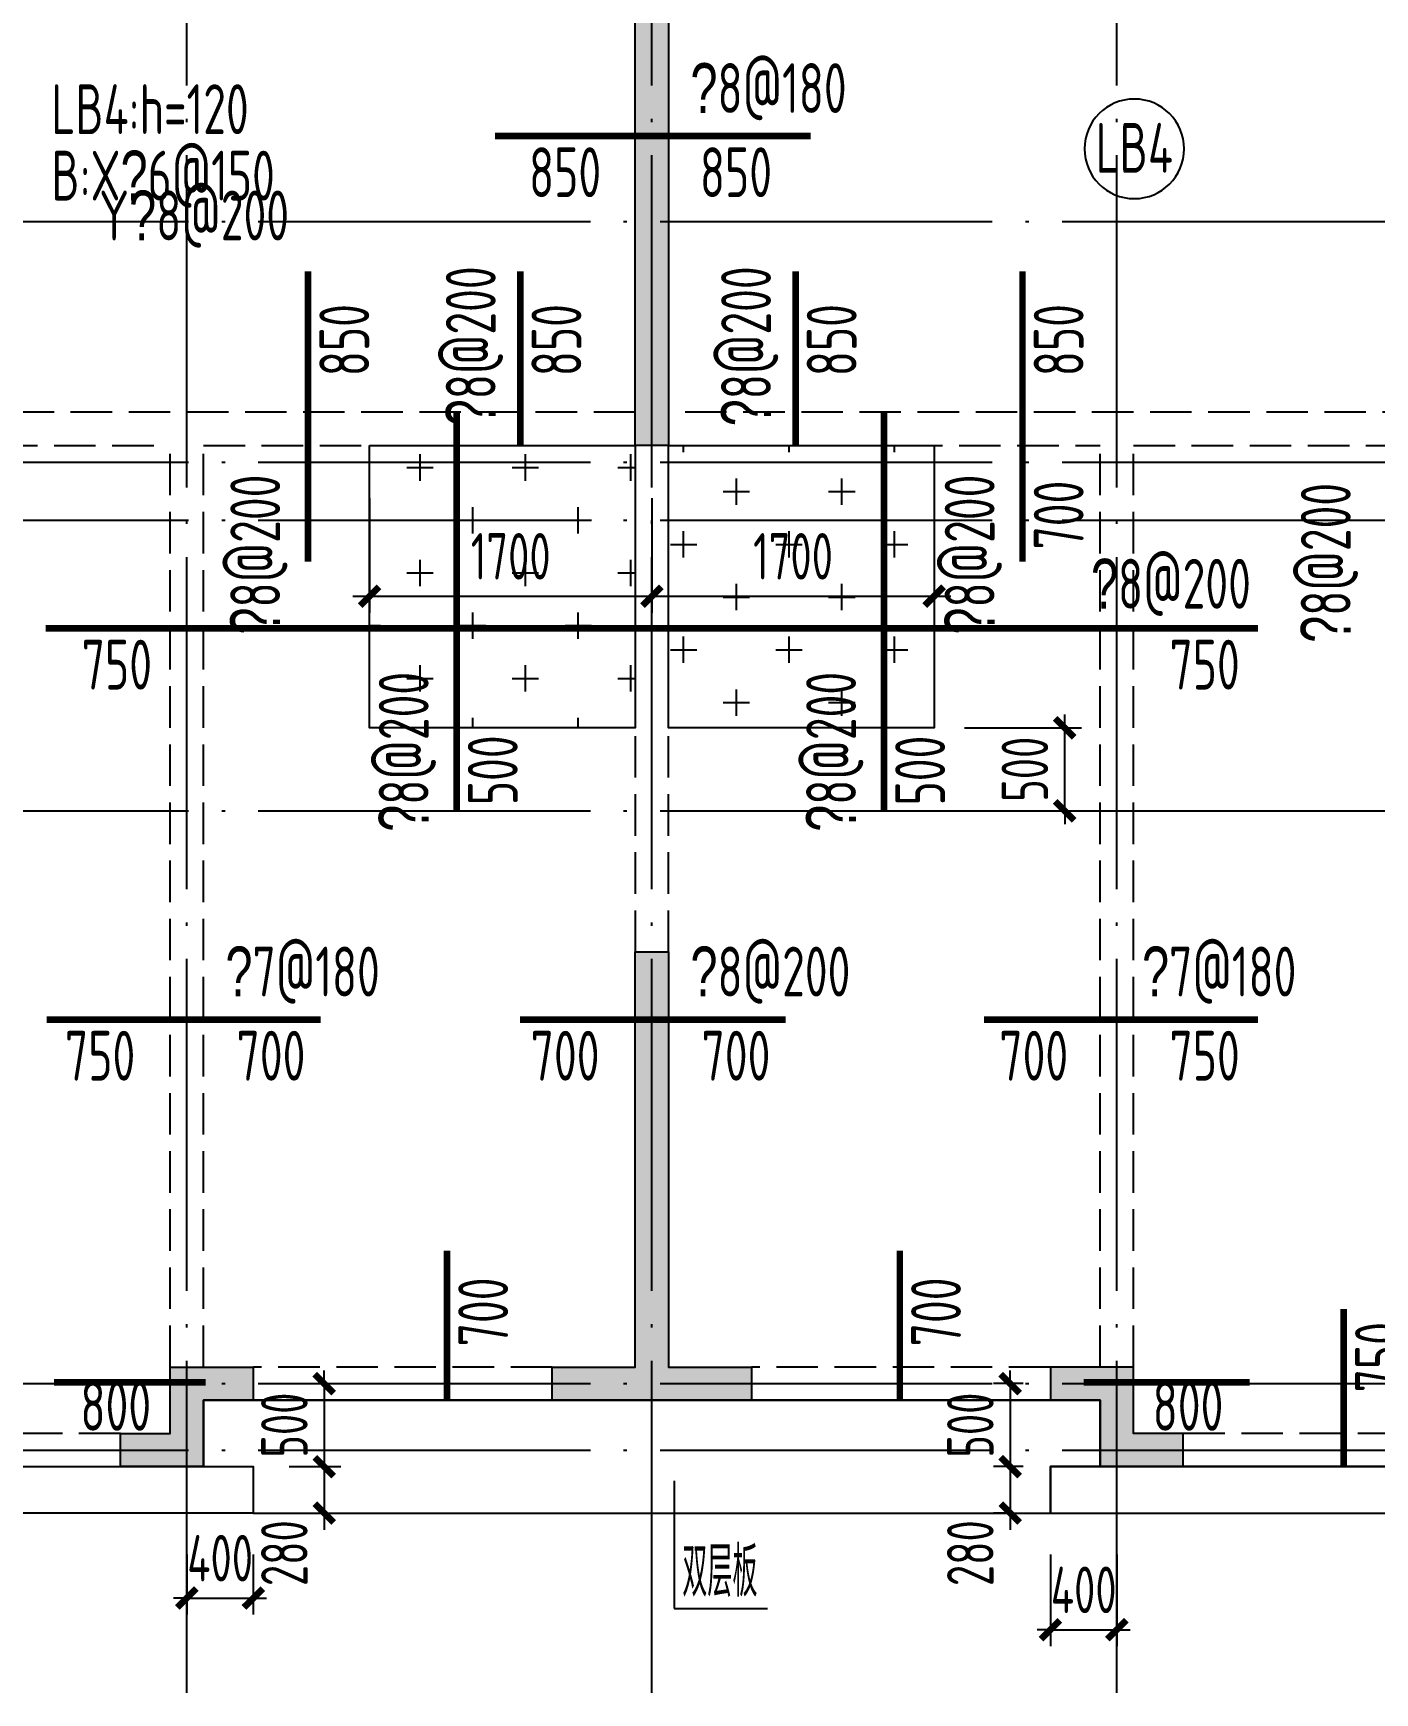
# Model space of a CAD drawing. Extents: x 154268 to 5133249, y -1832900 to 601179.
# Drawn here: x 287665 to 295744, y 580487 to 590483 of the extents above; entities that cross this region are included whole.
import ezdxf
from ezdxf.enums import TextEntityAlignment as Align

# ---------------------------------------------------------------- set-up
doc = ezdxf.new("R2010")
doc.units = 0
doc.header["$LTSCALE"] = 1000
doc.linetypes.add('DASH', pattern=[0.35, 0.25, -0.1])
doc.linetypes.add('DOTE', pattern=[2.42, 2, -0.2, 0.02, -0.2])
for name, color, linetype in [('A-ANNO-AXIS', 94, 'Continuous'), ('A-ANNO-DOTE', 15, 'DOTE'), ('DIM', 3, 'Continuous'), ('FLOOR_NUM', 7, 'Continuous'), ('HATCH', 254, 'Continuous'), ('S-BASE-SING-实线', 7, 'Continuous'), ('S-BEAM-实线', 4, 'Continuous'), ('S-FLOOR-UP-文字', 7, 'Continuous'), ('S-FLOOR-UP-标注', 3, 'Continuous'), ('S-FLOOR-UP-钢筋', 13, 'Continuous'), ('S-FLOOR-说明', 7, 'Continuous'), ('S-WALL-砼墙', 60, 'Continuous'), ('WCOL', 7, 'Continuous'), ('卫生间边线', 2, 'Continuous')]:
    doc.layers.add(name, color=color, linetype=linetype)
doc.styles.add('DIM_FONT', font='SIMPLEX', dxfattribs={"width": 0.7, "bigfont": 'GBCBIG'})
doc.styles.add('TSSD_Dimension', font='tssdeng.shx', dxfattribs={"width": 0.7, "bigfont": 'Hztxt.shx'})
doc.styles.add('TSSD_Label', font='tssdeng.shx', dxfattribs={"width": 0.7, "bigfont": 'hztxt.shx'})
doc.styles.add('TSSD_Num', font='tssdeng.shx', dxfattribs={"width": 0.7, "bigfont": 'Hztxt.shx'})
doc.dimstyles.get("Standard").update_dxf_attribs({"dimtxt": 300, "dimasz": 100, "dimexe": 100, "dimexo": 250, "dimgap": 100, "dimtad": 1, "dimdec": 0, "dimzin": 0, "dimdsep": 46, "dimtxsty": 'TSSD_Dimension', "dimblk": 'ARCHTICK', "dimblk1": 'ARCHTICK', "dimblk2": 'ARCHTICK', "dimcen": 0, "dimdle": 100, "dimclrt": 7, "dimadec": 0, "dimazin": 0, "dimtfac": 1, "dimtdec": 0, "dimtix": 1, "dimtmove": 2, "dimatfit": 3, "dimfxl": 1, "dimtolj": 1, "dimtzin": 0, "dimarcsym": 0})
doc.dimstyles.new('TSSD_100_100$0', dxfattribs={"dimtxt": 280, "dimasz": 80, "dimexe": 100, "dimexo": 250, "dimgap": 100, "dimtad": 1, "dimdec": 0, "dimzin": 0, "dimdsep": 46, "dimtxsty": 'TSSD_Dimension', "dimblk": 'ARCHTICK', "dimcen": 0, "dimdle": 100, "dimclrd": 3, "dimclre": 3, "dimclrt": 7, "dimadec": 0, "dimazin": 0, "dimtfac": 1, "dimtdec": 0, "dimtix": 1, "dimtmove": 2, "dimatfit": 3, "dimldrblk": 'ARCHTICK', "dimfxl": 100, "dimtolj": 1, "dimtzin": 0, "dimarcsym": 0})

# ---------------------------------------------------------------- blocks, each defined once
blk = doc.blocks.new('T4zw1')
at = {"layer": 'A-ANNO-DOTE'}
for p, q in [((1575756.5, -2354198.9), (1575756.5, -2338822.9)), ((1578556.5, -2354198.9), (1578556.5, -2338822.9)), ((1581356.5, -2354198.9), (1581356.5, -2338822.9)), ((1554406.3, -2345336.9), (1601542.4, -2345336.9)), ((1554406.3, -2346786.9), (1601542.4, -2346786.9)), ((1554406.3, -2347136.9), (1601542.4, -2347136.9)), ((1554406.3, -2348886.9), (1601542.4, -2348886.9)), ((1554406.3, -2352336.9), (1601542.4, -2352336.9)), ((1554406.3, -2352736.9), (1601542.4, -2352736.9))]:
    blk.add_line(p, q, dxfattribs=at)
blk = doc.blocks.new('*D4877')
at = {"layer": 'Defpoints', "color": 0, "transparency": 16777216}
for p in [(21466.2, 1199.9), (21766.2, 1199.9), (21466.2, 500)]:
    blk.add_point(p, dxfattribs=at)
at = {"layer": 'S-FLOOR-UP-标注', "color": 3, "transparency": 16777216, "insert": (21684, 832), "char_height": 300, "attachment_point": 5, "rotation": 90, "style": 'TSSD_Dimension'}
blk.add_mtext('\\A1;700', dxfattribs=at)
blk = doc.blocks.new('_None')
blk = doc.blocks.new('*D4878')
at = {"layer": 'Defpoints', "color": 0, "transparency": 16777216}
for p in [(24193, 1199.9), (24493, 1199.9), (24193, 500)]:
    blk.add_point(p, dxfattribs=at)
at = {"layer": 'S-FLOOR-UP-标注', "color": 3, "transparency": 16777216, "insert": (24410.8, 832), "char_height": 300, "attachment_point": 5, "rotation": 90, "style": 'TSSD_Dimension'}
blk.add_mtext('\\A1;700', dxfattribs=at)
blk = doc.blocks.new('*D4879')
at = {"layer": 'Defpoints', "color": 0, "transparency": 16777216}
for p in [(26866.4, 849.9), (27166.4, 849.9), (26866.4, 100)]:
    blk.add_point(p, dxfattribs=at)
at = {"layer": 'S-FLOOR-UP-标注', "color": 3, "transparency": 16777216, "insert": (27084.3, 559.4), "char_height": 300, "attachment_point": 5, "rotation": 90, "style": 'TSSD_Dimension'}
blk.add_mtext('\\A1;750', dxfattribs=at)
blk = doc.blocks.new('*D4883')
at = {"layer": 'Defpoints', "color": 0, "transparency": 16777216}
for p in [(20005.7, 2592.8), (20705.6, 2592.8), (20705.6, 2292.8)]:
    blk.add_point(p, dxfattribs=at)
at = {"layer": 'S-FLOOR-UP-标注', "color": 3, "transparency": 16777216, "insert": (20406.3, 2375), "char_height": 300, "attachment_point": 5, "style": 'TSSD_Dimension'}
blk.add_mtext('\\A1;700', dxfattribs=at)
blk = doc.blocks.new('*D4884')
at = {"layer": 'Defpoints', "color": 0, "transparency": 16777216}
for p in [(19055.8, 2592.8), (19805.7, 2592.8), (19805.7, 2292.8)]:
    blk.add_point(p, dxfattribs=at)
at = {"layer": 'S-FLOOR-UP-标注', "color": 3, "transparency": 16777216, "insert": (19377.4, 2375), "char_height": 300, "attachment_point": 5, "style": 'TSSD_Dimension'}
blk.add_mtext('\\A1;750', dxfattribs=at)
blk = doc.blocks.new('*D4887')
at = {"layer": 'Defpoints', "color": 0, "transparency": 16777216}
for p in [(20629.8, 7099.9), (20929.8, 7099.9), (20629.8, 6250)]:
    blk.add_point(p, dxfattribs=at)
at = {"layer": 'S-FLOOR-UP-标注', "color": 3, "transparency": 16777216, "insert": (20847.7, 6684.5), "char_height": 300, "attachment_point": 5, "rotation": 90, "style": 'TSSD_Dimension'}
blk.add_mtext('\\A1;850', dxfattribs=at)
blk = doc.blocks.new('*D4888')
at = {"layer": 'Defpoints', "color": 0, "transparency": 16777216}
for p in [(24931.7, 6050), (25231.7, 6050), (24931.7, 5350.1)]:
    blk.add_point(p, dxfattribs=at)
at = {"layer": 'S-FLOOR-UP-标注', "color": 3, "transparency": 16777216, "insert": (25149.6, 5630.8), "char_height": 300, "attachment_point": 5, "rotation": 90, "style": 'TSSD_Dimension'}
blk.add_mtext('\\A1;700', dxfattribs=at)
blk = doc.blocks.new('*D4889')
at = {"layer": 'Defpoints', "color": 0, "transparency": 16777216}
for p in [(24931.7, 7099.9), (25231.7, 7099.9), (24931.7, 6250)]:
    blk.add_point(p, dxfattribs=at)
at = {"layer": 'S-FLOOR-UP-标注', "color": 3, "transparency": 16777216, "insert": (25149.6, 6684.5), "char_height": 300, "attachment_point": 5, "rotation": 90, "style": 'TSSD_Dimension'}
blk.add_mtext('\\A1;850', dxfattribs=at)
blk = doc.blocks.new('*D4894')
at = {"layer": 'Defpoints', "color": 0, "transparency": 16777216}
for p in [(22805.7, 2592.8), (23505.6, 2592.8), (23505.6, 2292.8)]:
    blk.add_point(p, dxfattribs=at)
at = {"layer": 'S-FLOOR-UP-标注', "color": 3, "transparency": 16777216, "insert": (23206.3, 2375), "char_height": 300, "attachment_point": 5, "style": 'TSSD_Dimension'}
blk.add_mtext('\\A1;700', dxfattribs=at)
blk = doc.blocks.new('*D4895')
at = {"layer": 'Defpoints', "color": 0, "transparency": 16777216}
for p in [(21905.8, 2592.8), (22605.7, 2592.8), (22605.7, 2292.8)]:
    blk.add_point(p, dxfattribs=at)
at = {"layer": 'S-FLOOR-UP-标注', "color": 3, "transparency": 16777216, "insert": (22177.4, 2375), "char_height": 300, "attachment_point": 5, "style": 'TSSD_Dimension'}
blk.add_mtext('\\A1;700', dxfattribs=at)
blk = doc.blocks.new('*D4907')
at = {"layer": 'Defpoints', "color": 0, "transparency": 16777216}
for p in [(24700.1, 2592.8), (25400, 2592.8), (24700.1, 2292.8)]:
    blk.add_point(p, dxfattribs=at)
at = {"layer": 'S-FLOOR-UP-标注', "color": 3, "transparency": 16777216, "insert": (24999.4, 2375), "char_height": 300, "attachment_point": 5, "style": 'TSSD_Dimension'}
blk.add_mtext('\\A1;700', dxfattribs=at)
blk = doc.blocks.new('*D4908')
at = {"layer": 'Defpoints', "color": 0, "transparency": 16777216}
for p in [(25600, 2592.8), (26349.9, 2592.8), (25600, 2292.8)]:
    blk.add_point(p, dxfattribs=at)
at = {"layer": 'S-FLOOR-UP-标注', "color": 3, "transparency": 16777216, "insert": (26028.3, 2375), "char_height": 300, "attachment_point": 5, "style": 'TSSD_Dimension'}
blk.add_mtext('\\A1;750', dxfattribs=at)
blk = doc.blocks.new('*D4952')
at = {"layer": 'Defpoints', "color": 0, "transparency": 16777216}
for p in [(22805.7, 7913.7), (23655.6, 7913.7), (23655.6, 7613.7)]:
    blk.add_point(p, dxfattribs=at)
at = {"layer": 'S-FLOOR-UP-标注', "color": 3, "transparency": 16777216, "insert": (23206.3, 7695.8), "char_height": 300, "attachment_point": 5, "style": 'TSSD_Dimension'}
blk.add_mtext('\\A1;850', dxfattribs=at)
blk = doc.blocks.new('*D4953')
at = {"layer": 'Defpoints', "color": 0, "transparency": 16777216}
for p in [(21755.8, 7913.7), (22605.7, 7913.7), (22605.7, 7613.7)]:
    blk.add_point(p, dxfattribs=at)
at = {"layer": 'S-FLOOR-UP-标注', "color": 3, "transparency": 16777216, "insert": (22177.4, 7695.8), "char_height": 300, "attachment_point": 5, "style": 'TSSD_Dimension'}
blk.add_mtext('\\A1;850', dxfattribs=at)
blk = doc.blocks.new('ts_boardnum_c600x300')
at = {"color": 0, "linetype": 'ByBlock', "lineweight": -2}
blk.add_circle((0, 0), 300, dxfattribs=at)
at = {"color": 0, "linetype": 'ByBlock', "lineweight": -2, "style": 'TSSD_Num', "width": 0.7}
blk.add_attdef('A', text='', height=300, dxfattribs=at).set_placement((0, 0), align=Align.MIDDLE_CENTER)
blk = doc.blocks.new('*D4961')
at = {"layer": 'Defpoints', "color": 0, "transparency": 16777216}
for p in [(19100.1, 484.2), (19900, 484.2), (19900, 184.2)]:
    blk.add_point(p, dxfattribs=at)
at = {"layer": 'S-FLOOR-UP-标注', "color": 3, "transparency": 16777216, "insert": (19471.7, 266.3), "char_height": 300, "attachment_point": 5, "style": 'TSSD_Dimension'}
blk.add_mtext('\\A1;800', dxfattribs=at)
blk = doc.blocks.new('*D4962')
at = {"layer": 'Defpoints', "color": 0, "transparency": 16777216}
for p in [(25500, 484.2), (26299.9, 484.2), (25500, 184.2)]:
    blk.add_point(p, dxfattribs=at)
at = {"layer": 'S-FLOOR-UP-标注', "color": 3, "transparency": 16777216, "insert": (25928.3, 266.3), "char_height": 300, "attachment_point": 5, "style": 'TSSD_Dimension'}
blk.add_mtext('\\A1;800', dxfattribs=at)
blk = doc.blocks.new('*D4910')
at = {"layer": 'Defpoints', "color": 0, "transparency": 16777216}
for p in [(23564.9, 7099.9), (23864.9, 7099.9), (23564.9, 6250)]:
    blk.add_point(p, dxfattribs=at)
at = {"layer": 'S-FLOOR-UP-标注', "color": 3, "transparency": 16777216, "insert": (23782.8, 6684.5), "char_height": 300, "attachment_point": 5, "rotation": 90, "style": 'TSSD_Dimension'}
blk.add_mtext('\\A1;850', dxfattribs=at)
blk = doc.blocks.new('*D4911')
at = {"layer": 'Defpoints', "color": 0, "transparency": 16777216}
for p in [(21907.4, 7099.9), (22207.4, 7099.9), (21907.4, 6250)]:
    blk.add_point(p, dxfattribs=at)
at = {"layer": 'S-FLOOR-UP-标注', "color": 3, "transparency": 16777216, "insert": (22125.2, 6684.5), "char_height": 300, "attachment_point": 5, "rotation": 90, "style": 'TSSD_Dimension'}
blk.add_mtext('\\A1;850', dxfattribs=at)
blk = doc.blocks.new('*D4912')
at = {"layer": 'Defpoints', "color": 0, "transparency": 16777216}
for p in [(21523.9, 4350), (21823.9, 4350), (21523.9, 3850.1)]:
    blk.add_point(p, dxfattribs=at)
at = {"layer": 'S-FLOOR-UP-标注', "color": 3, "transparency": 16777216, "insert": (21741.8, 4094.1), "char_height": 300, "attachment_point": 5, "rotation": 90, "style": 'TSSD_Dimension'}
blk.add_mtext('\\A1;500', dxfattribs=at)
blk = doc.blocks.new('*D4913')
at = {"layer": 'Defpoints', "color": 0, "transparency": 16777216}
for p in [(24097.5, 4350), (24397.5, 4350), (24097.5, 3850.1)]:
    blk.add_point(p, dxfattribs=at)
at = {"layer": 'S-FLOOR-UP-标注', "color": 3, "transparency": 16777216, "insert": (24315.3, 4092.3), "char_height": 300, "attachment_point": 5, "rotation": 90, "style": 'TSSD_Dimension'}
blk.add_mtext('\\A1;500', dxfattribs=at)
blk = doc.blocks.new('*D4927')
at = {"layer": 'Defpoints', "color": 0, "transparency": 16777216}
for p in [(25600, 4948), (26349.9, 4948), (25600, 4648)]:
    blk.add_point(p, dxfattribs=at)
at = {"layer": 'S-FLOOR-UP-标注', "color": 3, "transparency": 16777216, "insert": (26028.3, 4730.2), "char_height": 300, "attachment_point": 5, "style": 'TSSD_Dimension'}
blk.add_mtext('\\A1;750', dxfattribs=at)
blk = doc.blocks.new('*D4928')
at = {"layer": 'Defpoints', "color": 0, "transparency": 16777216}
for p in [(19050.1, 4948), (19800, 4948), (19050.1, 4648)]:
    blk.add_point(p, dxfattribs=at)
at = {"layer": 'S-FLOOR-UP-标注', "color": 3, "transparency": 16777216, "insert": (19478.4, 4730.2), "char_height": 300, "attachment_point": 5, "style": 'TSSD_Dimension'}
blk.add_mtext('\\A1;750', dxfattribs=at)
blk = doc.blocks.new('T4sbzpm1')
at = {"layer": 'S-BEAM-实线', "linetype": 'DASH'}
for p, q in [((22700, 6350), (17100, 6350)), ((28500, 6350), (22900, 6350)), ((17100, 6150), (19900, 6150)), ((19900, 600), (19900, 6150)), ((20100, 6150), (22700, 6150)), ((20100, 600), (20100, 6150)), ((22700, 6150), (22700, 3100)), ((22900, 3100), (22900, 6150)), ((22900, 6150), (25500, 6150)), ((25500, 600), (25500, 6150)), ((25700, 6150), (28500, 6150)), ((25700, 600), (25700, 6150)), ((22200, 600), (20400, 600)), ((25200, 600), (23400, 600)), ((20400, 400), (22200, 400)), ((23400, 400), (25200, 400)), ((19600, 200), (17600, 200)), ((28000, 200), (26000, 200)), ((17600, 0), (19600, 0)), ((26000, 0), (28000, 0))]:
    blk.add_line(p, q, dxfattribs=at)
at = {"layer": 'S-WALL-砼墙'}
for points in [[(21900, 9550), (21900, 9750), (23700, 9750), (23700, 9550), (22900, 9550), (22900, 6150), (22700, 6150), (22700, 9550)], [(22700, 3100), (22900, 3100), (22900, 600), (23400, 600), (23400, 400), (22200, 400), (22200, 600), (22700, 600)], [(19600, 0), (19600, 200), (19900, 200), (19900, 600), (20400, 600), (20400, 400), (20100, 400), (20100, 0)], [(26000, 0), (26000, 200), (25700, 200), (25700, 600), (25200, 600), (25200, 400), (25500, 400), (25500, 0)]]:
    blk.add_lwpolyline(points, close=True, dxfattribs=at)
blk = doc.blocks.new('_ArchTick')
at = {"color": 0, "linetype": 'ByBlock', "const_width": 0.5}
blk.add_lwpolyline([(-0.71, -0.71), (0.71, 0.71)], dxfattribs=at)
blk = doc.blocks.new('*D382')
at = {"layer": 'Defpoints', "color": 0, "transparency": 16777216}
for p in [(21000, -6366.2), (22700, -6366.2), (22700, -7207.3)]:
    blk.add_point(p, dxfattribs=at)
at = {"layer": 'DIM', "color": 3, "lineweight": -2, "transparency": 16777216}
for p, q in [((21000, -6616.2), (21000, -7307.3)), ((22700, -6616.2), (22700, -7307.3)), ((20900, -7207.3), (22800, -7207.3))]:
    blk.add_line(p, q, dxfattribs=at)
at = {"layer": 'DIM', "color": 3, "lineweight": -2, "transparency": 16777216, "xscale": 80, "yscale": 80, "zscale": 80, "rotation": 180}
blk.add_blockref('_ArchTick', (21000, -7207.3), dxfattribs=at)
at = {"layer": 'DIM', "color": 3, "lineweight": -2, "transparency": 16777216, "xscale": 80, "yscale": 80, "zscale": 80}
blk.add_blockref('_ArchTick', (22700, -7207.3), dxfattribs=at)
at = {"layer": 'DIM', "color": 7, "transparency": 16777216, "insert": (21850, -6967.3), "char_height": 280, "attachment_point": 5, "style": 'TSSD_Dimension'}
blk.add_mtext('\\A1;1700', dxfattribs=at)
blk = doc.blocks.new('*D383')
at = {"layer": 'Defpoints', "color": 0, "transparency": 16777216}
for p in [(22700, -6366.2), (24400, -6518.4), (24400, -7207.3)]:
    blk.add_point(p, dxfattribs=at)
at = {"layer": 'DIM', "color": 3, "lineweight": -2, "transparency": 16777216}
for p, q in [((22700, -6616.2), (22700, -7307.3)), ((24400, -6768.4), (24400, -7307.3)), ((22600, -7207.3), (24500, -7207.3))]:
    blk.add_line(p, q, dxfattribs=at)
at = {"layer": 'DIM', "color": 3, "lineweight": -2, "transparency": 16777216, "xscale": 80, "yscale": 80, "zscale": 80, "rotation": 180}
blk.add_blockref('_ArchTick', (22700, -7207.3), dxfattribs=at)
at = {"layer": 'DIM', "color": 3, "lineweight": -2, "transparency": 16777216, "xscale": 80, "yscale": 80, "zscale": 80}
blk.add_blockref('_ArchTick', (24400, -7207.3), dxfattribs=at)
at = {"layer": 'DIM', "color": 7, "transparency": 16777216, "insert": (23550, -6967.3), "char_height": 280, "attachment_point": 5, "style": 'TSSD_Dimension'}
blk.add_mtext('\\A1;1700', dxfattribs=at)
blk = doc.blocks.new('*D384')
at = {"layer": 'Defpoints', "color": 0, "transparency": 16777216}
for p in [(24333, -8000), (25186, -8000), (24333, -8500)]:
    blk.add_point(p, dxfattribs=at)
at = {"layer": 'DIM', "color": 3, "lineweight": -2, "transparency": 16777216}
for p, q in [((25186, -8000), (25186, -7920)), ((24583, -8000), (25286, -8000)), ((25186, -8500), (25186, -8000)), ((24583, -8500), (25286, -8500)), ((25186, -8500), (25186, -8580))]:
    blk.add_line(p, q, dxfattribs=at)
at = {"layer": 'DIM', "color": 3, "lineweight": -2, "transparency": 16777216, "xscale": 80, "yscale": 80, "zscale": 80}
for p, rotation in [((25186, -8000), 270), ((25186, -8500), 90)]:
    blk.add_blockref('_ArchTick', p, dxfattribs=dict(at, rotation=rotation))
at = {"layer": 'DIM', "color": 7, "transparency": 16777216, "insert": (24946, -8250), "char_height": 280, "attachment_point": 5, "rotation": 90, "style": 'TSSD_Dimension'}
blk.add_mtext('\\A1;500', dxfattribs=at)
blk = doc.blocks.new('*D4737')
at = {"layer": 'Defpoints', "color": 0, "transparency": 16777216}
for p in [(20000, -280), (20400, -280), (20400, -791.3)]:
    blk.add_point(p, dxfattribs=at)
at = {"layer": 'DIM', "color": 3, "lineweight": -2, "transparency": 16777216}
for p, q in [((20000, -530), (20000, -891.3)), ((20400, -530), (20400, -891.3)), ((20000, -791.3), (19920, -791.3)), ((20000, -791.3), (20400, -791.3)), ((20400, -791.3), (20480, -791.3))]:
    blk.add_line(p, q, dxfattribs=at)
at = {"layer": 'DIM', "color": 3, "lineweight": -2, "transparency": 16777216, "xscale": 80, "yscale": 80, "zscale": 80}
blk.add_blockref('_ArchTick', (20000, -791.3), dxfattribs=at)
at = {"layer": 'DIM', "color": 3, "lineweight": -2, "transparency": 16777216, "xscale": 80, "yscale": 80, "zscale": 80, "rotation": 180}
blk.add_blockref('_ArchTick', (20400, -791.3), dxfattribs=at)
at = {"layer": 'DIM', "color": 7, "transparency": 16777216, "insert": (20200, -551.3), "char_height": 280, "attachment_point": 5, "style": 'TSSD_Dimension'}
blk.add_mtext('\\A1;400', dxfattribs=at)
blk = doc.blocks.new('*D4738')
at = {"layer": 'Defpoints', "color": 0, "transparency": 16777216}
for p in [(20366.8, 500), (20366.8, 0), (20826.9, 0)]:
    blk.add_point(p, dxfattribs=at)
at = {"layer": 'DIM', "color": 3, "lineweight": -2, "transparency": 16777216}
for p, q in [((20616.8, 500), (20926.9, 500)), ((20826.9, 500), (20826.9, 580)), ((20826.9, 500), (20826.9, 0)), ((20616.8, 0), (20926.9, 0)), ((20826.9, 0), (20826.9, -80))]:
    blk.add_line(p, q, dxfattribs=at)
at = {"layer": 'DIM', "color": 3, "lineweight": -2, "transparency": 16777216, "xscale": 80, "yscale": 80, "zscale": 80}
for p, rotation in [((20826.9, 500), 270), ((20826.9, 0), 90)]:
    blk.add_blockref('_ArchTick', p, dxfattribs=dict(at, rotation=rotation))
at = {"layer": 'DIM', "color": 7, "transparency": 16777216, "insert": (20586.9, 250), "char_height": 280, "attachment_point": 5, "rotation": 90, "style": 'TSSD_Dimension'}
blk.add_mtext('\\A1;500', dxfattribs=at)
blk = doc.blocks.new('*D4739')
at = {"layer": 'Defpoints', "color": 0, "transparency": 16777216}
for p in [(20366.8, 0), (20400, -280), (20826.9, -280)]:
    blk.add_point(p, dxfattribs=at)
at = {"layer": 'DIM', "color": 3, "lineweight": -2, "transparency": 16777216}
for p, q in [((20826.9, 100), (20826.9, -380)), ((20616.8, 0), (20926.9, 0)), ((20650, -280), (20926.9, -280))]:
    blk.add_line(p, q, dxfattribs=at)
at = {"layer": 'DIM', "color": 3, "lineweight": -2, "transparency": 16777216, "xscale": 80, "yscale": 80, "zscale": 80}
for p, rotation in [((20826.9, 0), 90), ((20826.9, -280), 270)]:
    blk.add_blockref('_ArchTick', p, dxfattribs=dict(at, rotation=rotation))
at = {"layer": 'DIM', "color": 7, "transparency": 16777216, "insert": (20586.9, -520.9), "char_height": 280, "attachment_point": 5, "rotation": 90, "style": 'TSSD_Dimension'}
blk.add_mtext('\\A1;280', dxfattribs=at)
blk = doc.blocks.new('*D4740')
at = {"layer": 'Defpoints', "color": 0, "transparency": 16777216}
for p in [(25200, -280), (25600, -280), (25600, -981.9)]:
    blk.add_point(p, dxfattribs=at)
at = {"layer": 'DIM', "color": 3, "lineweight": -2, "transparency": 16777216}
for p, q in [((25200, -530), (25200, -1081.9)), ((25600, -530), (25600, -1081.9)), ((25200, -981.9), (25120, -981.9)), ((25200, -981.9), (25600, -981.9)), ((25600, -981.9), (25680, -981.9))]:
    blk.add_line(p, q, dxfattribs=at)
at = {"layer": 'DIM', "color": 3, "lineweight": -2, "transparency": 16777216, "xscale": 80, "yscale": 80, "zscale": 80}
blk.add_blockref('_ArchTick', (25200, -981.9), dxfattribs=at)
at = {"layer": 'DIM', "color": 3, "lineweight": -2, "transparency": 16777216, "xscale": 80, "yscale": 80, "zscale": 80, "rotation": 180}
blk.add_blockref('_ArchTick', (25600, -981.9), dxfattribs=at)
at = {"layer": 'DIM', "color": 7, "transparency": 16777216, "insert": (25400, -741.9), "char_height": 280, "attachment_point": 5, "style": 'TSSD_Dimension'}
blk.add_mtext('\\A1;400', dxfattribs=at)
blk = doc.blocks.new('*D4741')
at = {"layer": 'Defpoints', "color": 0, "transparency": 16777216}
for p in [(25285, 500), (24957.5, 0), (25285, 0)]:
    blk.add_point(p, dxfattribs=at)
at = {"layer": 'DIM', "color": 3, "lineweight": -2, "transparency": 16777216}
for p, q in [((25035, 500), (24857.5, 500)), ((24957.5, 500), (24957.5, 580)), ((24957.5, 500), (24957.5, 0)), ((25035, 0), (24857.5, 0)), ((24957.5, 0), (24957.5, -80))]:
    blk.add_line(p, q, dxfattribs=at)
at = {"layer": 'DIM', "color": 3, "lineweight": -2, "transparency": 16777216, "xscale": 80, "yscale": 80, "zscale": 80}
for p, rotation in [((24957.5, 500), 270), ((24957.5, 0), 90)]:
    blk.add_blockref('_ArchTick', p, dxfattribs=dict(at, rotation=rotation))
at = {"layer": 'DIM', "color": 7, "transparency": 16777216, "insert": (24717.5, 250), "char_height": 280, "attachment_point": 5, "rotation": 90, "style": 'TSSD_Dimension'}
blk.add_mtext('\\A1;500', dxfattribs=at)
blk = doc.blocks.new('*D4742')
at = {"layer": 'Defpoints', "color": 0, "transparency": 16777216}
for p in [(25285, 0), (24957.5, -280), (25200, -280)]:
    blk.add_point(p, dxfattribs=at)
at = {"layer": 'DIM', "color": 3, "lineweight": -2, "transparency": 16777216}
for p, q in [((24957.5, 100), (24957.5, -380)), ((25035, 0), (24857.5, 0)), ((24950, -280), (24857.5, -280))]:
    blk.add_line(p, q, dxfattribs=at)
at = {"layer": 'DIM', "color": 3, "lineweight": -2, "transparency": 16777216, "xscale": 80, "yscale": 80, "zscale": 80}
for p, rotation in [((24957.5, 0), 90), ((24957.5, -280), 270)]:
    blk.add_blockref('_ArchTick', p, dxfattribs=dict(at, rotation=rotation))
at = {"layer": 'DIM', "color": 7, "transparency": 16777216, "insert": (24717.5, -520.9), "char_height": 280, "attachment_point": 5, "rotation": 90, "style": 'TSSD_Dimension'}
blk.add_mtext('\\A1;280', dxfattribs=at)
blk = doc.blocks.new('T4sbzbj')
at = {"layer": 'S-FLOOR-UP-钢筋', "color": 1, "const_width": 40}
for points in [[(23655.6, 7913.7), (21755.8, 7913.7)], [(20629.8, 7099.9), (20629.8, 5350.1)], [(21907.4, 7099.9), (21907.4, 6050)], [(23564.9, 7099.9), (23564.9, 6050)], [(24931.7, 7099.9), (24931.7, 5350.1)], [(21523.9, 6250), (21523.9, 3850.1)], [(24097.5, 6250), (24097.5, 3850.1)], [(19050.1, 4948), (26350, 4948)], [(20705.6, 2592.8), (19055.8, 2592.8)], [(23505.6, 2592.8), (21905.8, 2592.8)], [(24700.1, 2592.8), (26349.9, 2592.8)], [(21466.2, 1199.9), (21466.2, 300)], [(24193, 1199.9), (24193, 300)], [(26866.4, 849.9), (26866.4, -100)], [(20013, 408.2), (19100.1, 408.2)], [(25300, 408.2), (26299.9, 408.2)]]:
    blk.add_lwpolyline(points, dxfattribs=at)
at = {"layer": 'S-FLOOR-UP-文字', "color": 1}
ref = blk.add_blockref('ts_boardnum_c600x300', (25604.8, 7836.7), dxfattribs=dict(at, xscale=-1))
ref.add_attrib('LB2', 'LB4', dxfattribs={"layer": 'FLOOR_NUM', "height": 300, "style": 'TSSD_Num', "width": 0.7}).set_placement((25604.8, 7842.7), align=Align.MIDDLE_CENTER)
at = {"layer": 'S-FLOOR-UP-文字', "color": 7, "style": 'TSSD_Label', "width": 0.7}
for s, p in [('\ue53a8@180', (22931.9, 7962.6)), ('Y\ue53a8@200', (19371.6, 7195.3)), ('\ue53a8@200', (25343.6, 4977.3)), ('\ue53a7@180', (20131.9, 2641.8)), ('\ue53a8@200', (22931.9, 2641.8)), ('\ue53a7@180', (25651.3, 2641.8))]:
    blk.add_text(s, height=300, dxfattribs=at).set_placement(p, align=Align.BOTTOM_LEFT)
for s, p in [('LB4:h=120', (19083.7, 7925.5)), ('B:X\ue53a6@150', (19083.7, 7525.5))]:
    blk.add_text(s, height=300, dxfattribs=at).set_placement(p)
for p in [(21849.4, 6165.7), (23507, 6165.7), (20551.5, 4911.3), (24853.4, 4911.3), (26997.9, 4861.3), (21445.6, 3723.3), (24019.2, 3723.3)]:
    blk.add_text('\ue53a8@200', height=300, rotation=90, dxfattribs=at).set_placement(p, align=Align.BOTTOM_LEFT)
at = {"layer": 'S-FLOOR-UP-标注'}
for base, p1, p2, angle, picture, middle in [((22605.7, 7613.7), (21755.8, 7913.7), (22605.7, 7913.7), 180, '*D4953', (22177.4, 7695.8)), ((23655.6, 7613.7), (22805.7, 7913.7), (23655.6, 7913.7), 180, '*D4952', (23206.3, 7695.8)), ((20929.8, 7099.9), (20629.8, 6250), (20629.8, 7099.9), 270, '*D4887', (20847.7, 6684.5)), ((22207.4, 7099.9), (21907.4, 6250), (21907.4, 7099.9), 270, '*D4911', (22125.2, 6684.5)), ((23864.9, 7099.9), (23564.9, 6250), (23564.9, 7099.9), 270, '*D4910', (23782.8, 6684.5)), ((25231.7, 7099.9), (24931.7, 6250), (24931.7, 7099.9), 270, '*D4889', (25149.6, 6684.5)), ((25231.7, 6050), (24931.7, 5350.1), (24931.7, 6050), 270, '*D4888', (25149.6, 5630.8)), ((21823.9, 4350), (21523.9, 3850.1), (21523.9, 4350), 270, '*D4912', (21741.8, 4094.1)), ((24397.5, 4350), (24097.5, 3850.1), (24097.5, 4350), 270, '*D4913', (24315.3, 4092.3)), ((19805.7, 2292.8), (19055.8, 2592.8), (19805.7, 2592.8), 180, '*D4884', (19377.4, 2375)), ((20705.6, 2292.8), (20005.7, 2592.8), (20705.6, 2592.8), 180, '*D4883', (20406.3, 2375)), ((22605.7, 2292.8), (21905.8, 2592.8), (22605.7, 2592.8), 180, '*D4895', (22177.4, 2375)), ((23505.6, 2292.8), (22805.7, 2592.8), (23505.6, 2592.8), 180, '*D4894', (23206.3, 2375)), ((21766.2, 1199.9), (21466.2, 500), (21466.2, 1199.9), 270, '*D4877', (21684, 832)), ((24493, 1199.9), (24193, 500), (24193, 1199.9), 270, '*D4878', (24410.8, 832)), ((27166.4, 849.9), (26866.4, 100), (26866.4, 849.9), 270, '*D4879', (27084.3, 559.4)), ((19900, 184.2), (19100.1, 484.2), (19900, 484.2), 180, '*D4961', (19471.7, 266.3))]:
    dim = blk.add_linear_dim(base=base, p1=p1, p2=p2, angle=angle, dimstyle='Standard', override={"dimexe": 150, "dimexo": 120, "dimgap": 60, "dimblk1": 'None', "dimblk2": 'None', "dimsah": 1, "dimse1": 1, "dimse2": 1, "dimsd1": 1, "dimsd2": 1, "dimclrd": 256, "dimclre": 256, "dimclrt": 3}, dxfattribs=at)
    dim.commit()
    dim.dimension.update_dxf_attribs({"geometry": picture, "text_midpoint": middle, "dimtype": 128})
for base, p1, p2, picture, middle in [((19050.1, 4648), (19800, 4948), (19050.1, 4948), '*D4928', (19478.4, 4730.2)), ((25600, 4648), (26349.9, 4948), (25600, 4948), '*D4927', (26028.3, 4730.2)), ((24700.1, 2292.8), (25400, 2592.8), (24700.1, 2592.8), '*D4907', (24999.4, 2375)), ((25600, 2292.8), (26349.9, 2592.8), (25600, 2592.8), '*D4908', (26028.3, 2375)), ((25500, 184.2), (26299.9, 484.2), (25500, 484.2), '*D4962', (25928.3, 266.3))]:
    dim = blk.add_linear_dim(base=base, p1=p1, p2=p2, dimstyle='Standard', override={"dimexe": 150, "dimexo": 120, "dimgap": 60, "dimblk1": 'None', "dimblk2": 'None', "dimsah": 1, "dimse1": 1, "dimse2": 1, "dimsd1": 1, "dimsd2": 1, "dimclrd": 256, "dimclre": 256, "dimclrt": 3}, dxfattribs=at)
    dim.commit()
    dim.dimension.update_dxf_attribs({"geometry": picture, "text_midpoint": middle, "dimtype": 128})
blk = doc.blocks.new('2t4wsj1')
at = {"layer": '卫生间边线'}
h = blk.add_hatch(dxfattribs=at)
h.set_pattern_fill('CROSS', color=253, scale=50)
h.set_pattern_definition([(0, (-4095395.14, 1870566.54), (317.5, 317.5), [158.75, -476.25]), (90, (-4095315.76, 1870487.16), (-317.5, 317.5), [158.75, -476.25])])
h.paths.add_polyline_path([(21000, -6300), (22600, -6300), (22600, -8000), (21000, -8000)])
h = blk.add_hatch(dxfattribs=at)
h.set_pattern_fill('CROSS', color=253, scale=50)
h.set_pattern_definition([(0, (-4095395.14, 1787871.05), (317.5, 317.5), [158.75, -476.25]), (90, (-4095315.76, 1787791.68), (-317.5, 317.5), [158.75, -476.25])])
h.paths.add_polyline_path([(22800, -6300), (24400, -6300), (24400, -8000), (22800, -8000)])
for points in [[(21000, -6300), (22600, -6300), (22600, -8000), (21000, -8000)], [(22800, -6300), (24400, -6300), (24400, -8000), (22800, -8000)]]:
    blk.add_lwpolyline(points, close=True, dxfattribs=at)
at = {"layer": 'DIM'}
for base, p1, p2, picture, middle in [((22700, -7207.3), (21000, -6366.2), (22700, -6366.2), '*D382', (21850, -6967.3)), ((24400, -7207.3), (22700, -6366.2), (24400, -6518.4), '*D383', (23550, -6967.3))]:
    dim = blk.add_linear_dim(base=base, p1=p1, p2=p2, dimstyle='TSSD_100_100$0', dxfattribs=at)
    dim.commit()
    dim.dimension.update_dxf_attribs({"geometry": picture, "text_midpoint": middle})
dim = blk.add_linear_dim(base=(25186, -8000), p1=(24333, -8500), p2=(24333, -8000), angle=90, dimstyle='TSSD_100_100$0', dxfattribs=at)
dim.commit()
dim.dimension.update_dxf_attribs({"geometry": '*D384', "text_midpoint": (24946, -8250)})
blk = doc.blocks.new('2T4bx')
at = {"color": 1}
blk.add_lwpolyline([(11100, 400), (13800, 400), (13800, 0), (20100, 0), (20100, 400), (25500, 400), (25500, 0), (31800, 0)], dxfattribs=at)
at = {"color": 2}
for points in [[(20100, 400), (20100, 0), (20400, 0), (20400, -280), (25200, -280), (25200, 0), (25500, 0), (25500, 400)], [(20400, -280), (14300, -280), (14300, 0), (20400, 0)], [(25200, -280), (31300, -280), (31300, 0), (25200, 0)]]:
    blk.add_lwpolyline(points, close=True, dxfattribs=at)
at = {"layer": 'S-BASE-SING-实线', "color": 3}
for p, q in [((22933.9, -86.2), (22933.9, -854.2)), ((22933.9, -854.2), (23496.5, -854.2))]:
    blk.add_line(p, q, dxfattribs=at)
at = {"layer": 'S-FLOOR-说明', "style": 'DIM_FONT', "width": 0.7}
blk.add_text('双层板', height=300, dxfattribs=at).set_placement((23209.5, -782.7), align=Align.CENTER)
at = {"layer": 'DIM'}
for base, p1, p2, picture, middle in [((20826.9, 0), (20366.8, 500), (20366.8, 0), '*D4738', (20586.9, 250)), ((24957.5, 0), (25285, 500), (25285, 0), '*D4741', (24717.5, 250))]:
    dim = blk.add_linear_dim(base=base, p1=p1, p2=p2, angle=90, dimstyle='TSSD_100_100$0', dxfattribs=at)
    dim.commit()
    dim.dimension.update_dxf_attribs({"geometry": picture, "text_midpoint": middle})
for base, p1, p2, picture, middle in [((20826.9, -280), (20366.8, 0), (20400, -280), '*D4739', (20586.9, -520.9)), ((24957.5, -280), (25285, 0), (25200, -280), '*D4742', (24717.5, -520.9))]:
    dim = blk.add_linear_dim(base=base, p1=p1, p2=p2, angle=90, dimstyle='TSSD_100_100$0', dxfattribs=at)
    dim.commit()
    dim.dimension.update_dxf_attribs({"geometry": picture, "text_midpoint": middle, "dimtype": 128})
for base, p1, p2, picture, middle in [((20400, -791.3), (20000, -280), (20400, -280), '*D4737', (20200, -551.3)), ((25600, -981.9), (25200, -280), (25600, -280), '*D4740', (25400, -741.9))]:
    dim = blk.add_linear_dim(base=base, p1=p1, p2=p2, dimstyle='TSSD_100_100$0', dxfattribs=at)
    dim.commit()
    dim.dimension.update_dxf_attribs({"geometry": picture, "text_midpoint": middle})

msp = doc.modelspace()

# ---------------------------------------------------------------- hatches: boundary and pattern name
at = {"layer": 'HATCH'}
h = msp.add_hatch(dxfattribs=at)
h.set_pattern_fill('ARMORED', color=256, scale=30, style=0)
h.set_pattern_definition([(50, (-2974177.58, 2523296.48), (215.178055, -18.8256405), [22.5, -247.5]), (355, (-2974177.58, 2523296.48), (-41.6254, 225.65764), [18, -198]), (100.4514, (-2974159.64, 2523294.9), (173.552815, 206.831863), [19.122057, -210.342634]), (46.1842, (-2974177.58, 2523356.48), (320.172315, -49.655704), [33.75, -371.25]), (96.6356, (-2974150.9, 2523352.34), (280.398812, 292.23536), [28.683086, -315.5139]), (351.1842, (-2974177.58, 2523356.48), (280.398584, 292.23558), [27, -297]), (21, (-2974147.58, 2523341.48), (179.072116, -120.785667), [22.5, -247.5]), (326, (-2974147.58, 2523341.48), (72.9946, 217.545014), [18, -198]), (71.4514, (-2974132.65, 2523331.41), (252.066789, 96.759149), [19.122057, -210.342634]), (37.5, (-2974177.576, 2523296.48), (3.6479566, 99.8681561), [0, -195.6, 0, -201, 0, -198.75]), (7.5, (-2974177.58, 2523296.48), (78.9208612, 118.3235136), [0, -114.6, 0, -191.1, 0, -75.75]), (327.5, (-2974244.476, 2523296.48), (160.1467309, -6.7664615), [0, -75, 0, -234, 0, -310.5]), (317.5, (-2974274.48, 2523296.48), (174.955851, 30.0314947), [0, -97.5, 0, -155.4, 0, -220.5]), (45, (-2974177.58, 2523296.48), (-106.066017, 106.066017), [])])
h.paths.add_polyline_path([(294590.8, 581849.3), (294590.8, 582049.3), (294290.8, 582049.3), (294290.8, 582449.3), (293790.8, 582449.3), (293790.8, 582249.3), (294090.8, 582249.3), (294090.8, 581849.3)])
h.paths.add_polyline_path([(297290.8, 584349.3), (297090.8, 584349.3), (297090.8, 582049.3), (296590.8, 582049.3), (296590.8, 581849.3), (297890.8, 581849.3), (297890.8, 582049.3), (297290.8, 582049.3)])
h.paths.add_polyline_path([(297690.8, 589249.3), (297690.8, 589449.3), (297090.8, 589449.3), (297090.8, 587449.3), (297290.8, 587449.3), (297290.8, 589249.3)])
h.paths.add_polyline_path([(297840.8, 594199.3), (297840.8, 594399.3), (297090.8, 594399.3), (297090.8, 591599.3), (295740.8, 591599.3), (295740.8, 591399.3), (297090.8, 591399.3), (297090.8, 590699.3), (297290.8, 590699.3), (297290.8, 591399.3), (298690.8, 591399.3), (298690.8, 591599.3), (297290.8, 591599.3), (297290.8, 594199.3)])
h.paths.add_polyline_path([(302790.8, 594399.3), (301990.8, 594399.3), (301990.8, 591399.3), (302190.8, 591399.3), (302190.8, 591899.3), (302690.8, 591899.3), (302690.8, 592099.3), (302190.8, 592099.3), (302190.8, 594199.3), (302790.8, 594199.3)])
h.paths.add_polyline_path([(306740.8, 594399.3), (305940.8, 594399.3), (305940.8, 594199.3), (306540.8, 594199.3), (306540.8, 592099.3), (306140.8, 592099.3), (306140.8, 591899.3), (306740.8, 591899.3)])
h.paths.add_polyline_path([(305390.8, 589249.3), (305390.8, 589449.3), (301990.8, 589449.3), (301990.8, 589249.3), (303790.8, 589249.3), (303790.8, 588899.3), (303990.8, 588899.3), (303990.8, 589249.3)])
h.paths.add_polyline_path([(299890.8, 581849.3), (299890.8, 582049.3), (300190.8, 582049.3), (300190.8, 582449.3), (300690.8, 582449.3), (300690.8, 582249.3), (300390.8, 582249.3), (300390.8, 581849.3)])
h.paths.add_polyline_path([(302490.8, 582249.3), (302490.8, 582449.3), (302890.8, 582449.3), (302890.8, 584349.3), (303090.8, 584349.3), (303090.8, 582249.3)])
h.paths.add_polyline_path([(305290.8, 582249.3), (305290.8, 582449.3), (304890.8, 582449.3), (304890.8, 584349.3), (304690.8, 584349.3), (304690.8, 582249.3)])
h.paths.add_polyline_path([(302390.8, 587449.3), (302390.8, 587649.3), (303190.8, 587649.3), (303190.8, 587449.3), (303090.8, 587449.3), (303090.8, 586649.3), (302890.8, 586649.3), (302890.8, 587449.3)])
h.paths.add_polyline_path([(305390.8, 587449.3), (305390.8, 587649.3), (304590.8, 587649.3), (304590.8, 587449.3), (304690.8, 587449.3), (304690.8, 586649.3), (304890.8, 586649.3), (304890.8, 587449.3)])
h.paths.add_polyline_path([(307890.8, 581849.3), (307890.8, 582099.3), (307590.8, 582099.3), (307590.8, 582449.3), (307090.8, 582449.3), (307090.8, 582249.3), (307390.8, 582249.3), (307390.8, 581849.3)])
h.paths.add_polyline_path([(310690.8, 584199.3), (310490.8, 584199.3), (310490.8, 582099.3), (309890.8, 582099.3), (309890.8, 581849.3), (311090.8, 581849.3), (311090.8, 582099.3), (310690.8, 582099.3)])
h.paths.add_polyline_path([(310690.8, 589449.3), (308840.8, 589449.3), (308840.8, 589249.3), (310490.8, 589249.3), (310490.8, 587449.3), (310690.8, 587449.3)])
h.paths.add_polyline_path([(308690.8, 594149.3), (308690.8, 594399.3), (307990.8, 594399.3), (307990.8, 590899.3), (309040.8, 590899.3), (309040.8, 591099.3), (308190.8, 591099.3), (308190.8, 594149.3)])
h.paths.add_polyline_path([(311690.8, 594149.3), (311690.8, 594399.3), (310490.8, 594399.3), (310490.8, 594149.3), (310990.8, 594149.3), (310990.8, 592499.3), (311190.8, 592499.3), (311190.8, 594149.3)])
h.paths.add_polyline_path([(314190.8, 594399.3), (313190.8, 594399.3), (313190.8, 594149.3), (313940.8, 594149.3), (313940.8, 590799.3), (314190.8, 590799.3)])
h.paths.add_polyline_path([(314190.8, 588299.3), (313940.8, 588299.3), (313940.8, 587999.3), (312390.8, 587999.3), (312390.8, 587799.3), (314190.8, 587799.3)])
h.paths.add_polyline_path([(314190.8, 585899.3), (313940.8, 585899.3), (313940.8, 582099.3), (313490.8, 582099.3), (313490.8, 581849.3), (314190.8, 581849.3)])
h.paths.add_polyline_path([(291290.8, 584949.3), (291490.8, 584949.3), (291490.8, 582449.3), (291990.8, 582449.3), (291990.8, 582249.3), (290790.8, 582249.3), (290790.8, 582449.3), (291290.8, 582449.3)])
h.paths.add_polyline_path([(290490.8, 591399.3), (290490.8, 591599.3), (292290.8, 591599.3), (292290.8, 591399.3), (291490.8, 591399.3), (291490.8, 587999.3), (291290.8, 587999.3), (291290.8, 591399.3)])
h.paths.add_polyline_path([(288190.8, 581849.3), (288190.8, 582049.3), (288490.8, 582049.3), (288490.8, 582449.3), (288990.8, 582449.3), (288990.8, 582249.3), (288690.8, 582249.3), (288690.8, 581849.3)])
h.paths.add_polyline_path([(285490.8, 584349.3), (285690.8, 584349.3), (285690.8, 582049.3), (286190.8, 582049.3), (286190.8, 581849.3), (284890.8, 581849.3), (284890.8, 582049.3), (285490.8, 582049.3)])
h.paths.add_polyline_path([(285090.8, 589249.3), (285090.8, 589449.3), (285690.8, 589449.3), (285690.8, 587449.3), (285490.8, 587449.3), (285490.8, 589249.3)])
h.paths.add_polyline_path([(284940.8, 594199.3), (284940.8, 594399.3), (285690.8, 594399.3), (285690.8, 591599.3), (287040.8, 591599.3), (287040.8, 591399.3), (285690.8, 591399.3), (285690.8, 590699.3), (285490.8, 590699.3), (285490.8, 591399.3), (284090.8, 591399.3), (284090.8, 591599.3), (285490.8, 591599.3), (285490.8, 594199.3)])
h.paths.add_polyline_path([(279990.8, 594399.3), (280790.8, 594399.3), (280790.8, 591399.3), (280590.8, 591399.3), (280590.8, 591899.3), (280090.8, 591899.3), (280090.8, 592099.3), (280590.8, 592099.3), (280590.8, 594199.3), (279990.8, 594199.3)])
h.paths.add_polyline_path([(276040.8, 594399.3), (276840.8, 594399.3), (276840.8, 594199.3), (276240.8, 594199.3), (276240.8, 592099.3), (276640.8, 592099.3), (276640.8, 591899.3), (276040.8, 591899.3)])
h.paths.add_polyline_path([(277390.8, 589249.3), (277390.8, 589449.3), (280790.8, 589449.3), (280790.8, 589249.3), (278990.8, 589249.3), (278990.8, 588899.3), (278790.8, 588899.3), (278790.8, 589249.3)])
h.paths.add_polyline_path([(282890.8, 581849.3), (282890.8, 582049.3), (282590.8, 582049.3), (282590.8, 582449.3), (282090.8, 582449.3), (282090.8, 582249.3), (282390.8, 582249.3), (282390.8, 581849.3)])
h.paths.add_polyline_path([(280290.8, 582249.3), (280290.8, 582449.3), (279890.8, 582449.3), (279890.8, 584349.3), (279690.8, 584349.3), (279690.8, 582249.3)])
h.paths.add_polyline_path([(277490.8, 582249.3), (277490.8, 582449.3), (277890.8, 582449.3), (277890.8, 584349.3), (278090.8, 584349.3), (278090.8, 582249.3)])
h.paths.add_polyline_path([(280390.8, 587449.3), (280390.8, 587649.3), (279590.8, 587649.3), (279590.8, 587449.3), (279690.8, 587449.3), (279690.8, 586649.3), (279890.8, 586649.3), (279890.8, 587449.3)])
h.paths.add_polyline_path([(277390.8, 587449.3), (277390.8, 587649.3), (278190.8, 587649.3), (278190.8, 587449.3), (278090.8, 587449.3), (278090.8, 586649.3), (277890.8, 586649.3), (277890.8, 587449.3)])
h.paths.add_polyline_path([(274890.8, 581849.3), (274890.8, 582099.3), (275190.8, 582099.3), (275190.8, 582449.3), (275690.8, 582449.3), (275690.8, 582249.3), (275390.8, 582249.3), (275390.8, 581849.3)])
h.paths.add_polyline_path([(272090.8, 584199.3), (272290.8, 584199.3), (272290.8, 582099.3), (272890.8, 582099.3), (272890.8, 581849.3), (271690.8, 581849.3), (271690.8, 582099.3), (272090.8, 582099.3)])
h.paths.add_polyline_path([(272090.8, 589449.3), (273940.8, 589449.3), (273940.8, 589249.3), (272290.8, 589249.3), (272290.8, 587449.3), (272090.8, 587449.3)])
h.paths.add_polyline_path([(274090.8, 594149.3), (274090.8, 594399.3), (274790.8, 594399.3), (274790.8, 590899.3), (273740.8, 590899.3), (273740.8, 591099.3), (274590.8, 591099.3), (274590.8, 594149.3)])
h.paths.add_polyline_path([(271090.8, 594149.3), (271090.8, 594399.3), (272290.8, 594399.3), (272290.8, 594149.3), (271790.8, 594149.3), (271790.8, 592499.3), (271590.8, 592499.3), (271590.8, 594149.3)])
h.paths.add_polyline_path([(268590.8, 594399.3), (269590.8, 594399.3), (269590.8, 594149.3), (268840.8, 594149.3), (268840.8, 590799.3), (268590.8, 590799.3)])
h.paths.add_polyline_path([(268590.8, 588299.3), (268840.8, 588299.3), (268840.8, 587999.3), (270390.8, 587999.3), (270390.8, 587799.3), (268590.8, 587799.3)])
h.paths.add_polyline_path([(268590.8, 585899.3), (268840.8, 585899.3), (268840.8, 582099.3), (269290.8, 582099.3), (269290.8, 581849.3), (268590.8, 581849.3)])

# ---------------------------------------------------------------- block references
at = {"layer": 'A-ANNO-AXIS'}
msp.add_blockref('T4zw1', (-1287165.7, 2934686.2), dxfattribs=at)
at = {"layer": 'FLOOR_NUM'}
msp.add_blockref('T4sbzbj', (268690.8, 581949.3), dxfattribs=at)
at = {"layer": 'S-BASE-SING-实线', "color": 3}
msp.add_blockref('2T4bx', (268590.8, 581849.3), dxfattribs=at)
at = {"layer": 'S-WALL-砼墙'}
msp.add_blockref('T4sbzpm1', (268590.8, 581849.3), dxfattribs=at)
at = {"layer": 'WCOL'}
msp.add_blockref('2t4wsj1', (268690.8, 594299.3), dxfattribs=at)

doc.saveas('drawing.dxf')
